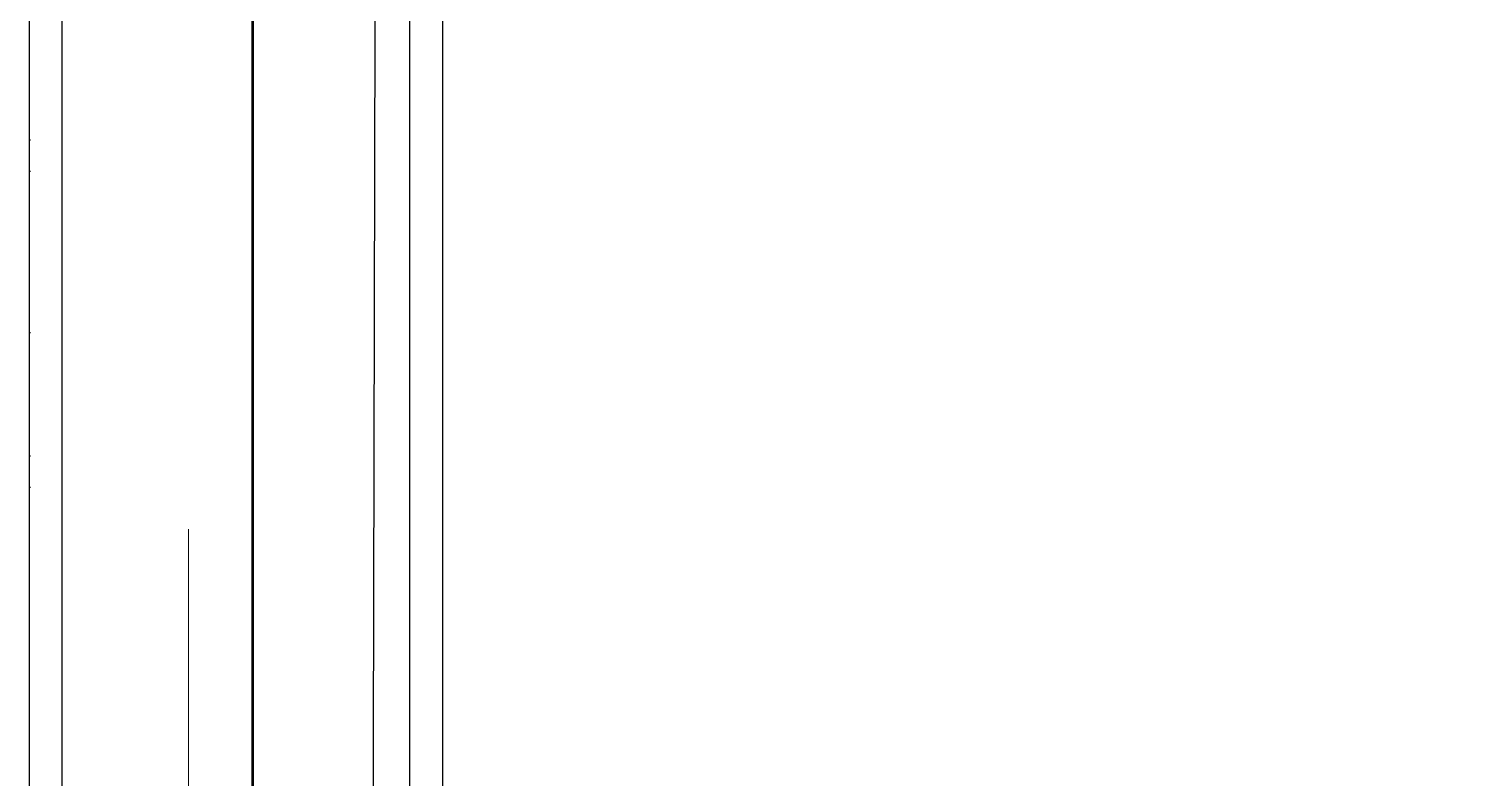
# Model space of a CAD drawing. Header units: millimetres. Extents: x -625 to 415037, y -3642 to 102118.
# Drawn here: x 107174 to 108094, y 8198 to 8672 of the extents above; entities that cross this region are included whole.
import ezdxf

# ---------------------------------------------------------------- set-up
doc = ezdxf.new("R2010")
doc.units = ezdxf.units.MM
doc.linetypes.add('Осевая', pattern=[6350, 1270, -952.5, 3175, -952.5])
doc.layers.add('A-GENM-3', color=7, linetype='Continuous', lineweight=5)
doc.layers.add('Оси-2', color=7, linetype='Осевая', lineweight=9)

# ---------------------------------------------------------------- blocks, each defined once
blk = doc.blocks.new('Рисунок_горы - Рисунок_горы-31934381-Объем проектирования 1 этажа')
at = {"layer": 'A-GENM-3'}
blk.add_line((107109, 10341.4), (107109, 6202.65), dxfattribs=at)

msp = doc.modelspace()

# ---------------------------------------------------------------- linework, layer by layer
for p, q in [((107194.7, 13.94), (107194.7, 10463.94)), ((107414.7, 2263.94), (107414.7, 10463.94)), ((107314.7, 10253.94), (107314.7, 24.44)), ((107315.7, 24.44), (107315.7, 10253.94)), ((107435.7, 2344.94), (107435.7, 10242.94)), ((107173.7, 9317.2), (107173.7, 8581.56)), ((107173.7, 8601.56), (107174.7, 8601.56)), ((107173.7, 8581.56), (107173.7, 7600.42)), ((107174.7, 8581.56), (107173.7, 8581.56)), ((107173.7, 8479.6), (107174.7, 8479.6)), ((107173.7, 8401.56), (107174.7, 8401.56)), ((107174.7, 8381.56), (107173.7, 8381.56))]:
    msp.add_line(p, q)
at = {"flags": 128}
msp.add_lwpolyline([(109655.5, 2223.07), (109674.04, 10121.05), (107396.04, 10126.4), (107377.5, 2228.42)], close=True, dxfattribs=at)
at = {"layer": 'Оси-2'}
msp.add_line((107274.7, 2957.68), (107274.7, 16892.22), dxfattribs=at)

# ---------------------------------------------------------------- block references
msp.add_blockref('Рисунок_горы - Рисунок_горы-31934381-Объем проектирования 1 этажа', (64.7, -136.06))

doc.saveas('drawing.dxf')
